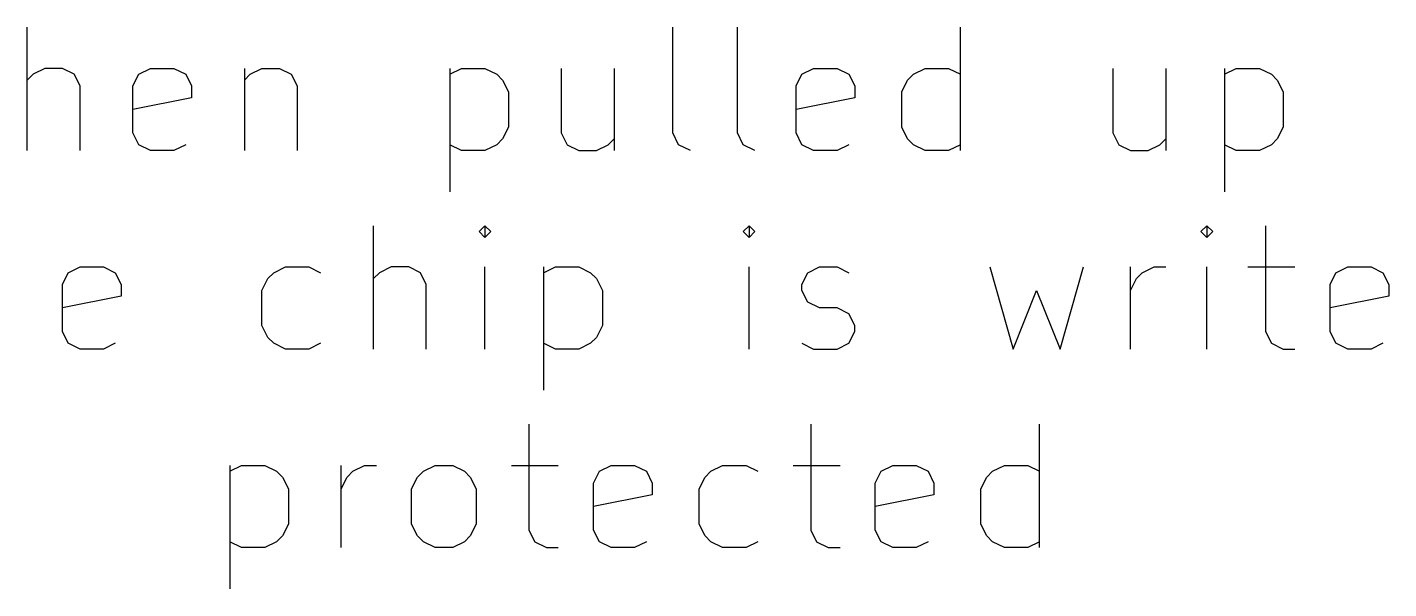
# Model space of a CAD drawing. Header units: millimetres. Extents: x 10 to 287, y -200 to -10.
# Drawn here: x 87.72 to 101.75, y -107.95 to -102.17 of the extents above; entities that cross this region are included whole.
import ezdxf

# ---------------------------------------------------------------- set-up
doc = ezdxf.new("R2010")
doc.units = ezdxf.units.MM
doc.layers.add('LIGHTBLUE', color=172, linetype='CONTINUOUS')

msp = doc.modelspace()

# ---------------------------------------------------------------- linework, layer by layer
at = {"layer": 'LIGHTBLUE', "linetype": 'CONTINUOUS'}
for p, q in [((87.7209, -103.4406), (87.7209, -102.1706)), ((94.3731, -103.2592), (94.3731, -102.1706)), ((95.0383, -103.2592), (95.0383, -102.1706)), ((97.3364, -103.4406), (97.3364, -102.1706)), ((87.7814, -102.6544), (87.7209, -102.7149)), ((87.9024, -102.594), (87.7814, -102.6544)), ((88.0838, -102.594), (87.9024, -102.594)), ((88.2047, -102.6544), (88.0838, -102.594)), ((88.2652, -102.7754), (88.2047, -102.6544)), ((88.8095, -102.7754), (88.8699, -102.6544)), ((88.8699, -102.6544), (88.9909, -102.594)), ((88.9909, -102.594), (89.2328, -102.594)), ((89.2328, -102.594), (89.3537, -102.6544)), ((89.3537, -102.6544), (89.4142, -102.7754)), ((89.9585, -102.594), (89.9585, -103.4406)), ((89.9585, -102.7149), (90.019, -102.6544)), ((90.019, -102.6544), (90.14, -102.594)), ((90.14, -102.594), (90.3214, -102.594)), ((90.3214, -102.594), (90.4423, -102.6544)), ((90.4423, -102.6544), (90.5028, -102.7754)), ((92.0751, -102.594), (92.0751, -103.864)), ((92.0751, -102.6544), (92.1961, -102.594)), ((92.1961, -102.594), (92.438, -102.594)), ((92.438, -102.594), (92.5589, -102.6544)), ((92.5589, -102.6544), (92.6194, -102.7149)), ((93.2241, -102.594), (93.2241, -103.2592)), ((93.7684, -102.594), (93.7684, -103.4406)), ((95.6431, -102.7754), (95.7035, -102.6544)), ((95.7035, -102.6544), (95.8245, -102.594)), ((95.8245, -102.594), (96.0664, -102.594)), ((96.0664, -102.594), (96.1873, -102.6544)), ((96.1873, -102.6544), (96.2478, -102.7754)), ((96.7921, -102.7149), (96.8526, -102.6544)), ((96.8526, -102.6544), (96.9736, -102.594)), ((96.9736, -102.594), (97.2155, -102.594)), ((97.2155, -102.594), (97.3364, -102.6544)), ((98.9087, -102.594), (98.9087, -103.2592)), ((99.453, -102.594), (99.453, -103.4406)), ((100.0577, -102.594), (100.0577, -103.864)), ((100.0577, -102.6544), (100.1787, -102.594)), ((100.1787, -102.594), (100.4206, -102.594)), ((100.4206, -102.594), (100.5415, -102.6544)), ((100.5415, -102.6544), (100.602, -102.7149)), ((88.2652, -103.4406), (88.2652, -102.7754)), ((88.8095, -103.2592), (88.8095, -102.7754)), ((89.4142, -102.7754), (89.4142, -102.8963)), ((90.5028, -102.7754), (90.5028, -103.4406)), ((92.6194, -102.7149), (92.6799, -102.8359)), ((92.6799, -102.8359), (92.6799, -103.1987)), ((95.6431, -103.2592), (95.6431, -102.7754)), ((96.2478, -102.7754), (96.2478, -102.8963)), ((96.7317, -102.8359), (96.7921, -102.7149)), ((96.7317, -103.1987), (96.7317, -102.8359)), ((100.602, -102.7149), (100.6625, -102.8359)), ((100.6625, -102.8359), (100.6625, -103.1987)), ((89.4142, -102.8963), (88.8095, -103.0173)), ((96.2478, -102.8963), (95.6431, -103.0173)), ((88.8699, -103.3802), (88.8095, -103.2592)), ((92.6799, -103.1987), (92.6194, -103.3197)), ((93.2241, -103.2592), (93.2846, -103.3802)), ((94.4336, -103.3802), (94.3731, -103.2592)), ((95.0988, -103.3802), (95.0383, -103.2592)), ((95.7035, -103.3802), (95.6431, -103.2592)), ((96.7921, -103.3197), (96.7317, -103.1987)), ((98.9087, -103.2592), (98.9692, -103.3802)), ((100.6625, -103.1987), (100.602, -103.3197)), ((88.9909, -103.4406), (88.8699, -103.3802)), ((89.3537, -103.3802), (89.2328, -103.4406)), ((92.1961, -103.4406), (92.0751, -103.3802)), ((92.5589, -103.3802), (92.438, -103.4406)), ((92.6194, -103.3197), (92.5589, -103.3802)), ((93.2846, -103.3802), (93.4056, -103.4406)), ((93.587, -103.4406), (93.7079, -103.3802)), ((93.7079, -103.3802), (93.7684, -103.3197)), ((94.5546, -103.4406), (94.4336, -103.3802)), ((95.2198, -103.4406), (95.0988, -103.3802)), ((95.8245, -103.4406), (95.7035, -103.3802)), ((96.1873, -103.3802), (96.0664, -103.4406)), ((96.8526, -103.3802), (96.7921, -103.3197)), ((96.9736, -103.4406), (96.8526, -103.3802)), ((97.3364, -103.3802), (97.2155, -103.4406)), ((98.9692, -103.3802), (99.0902, -103.4406)), ((99.2716, -103.4406), (99.3925, -103.3802)), ((99.3925, -103.3802), (99.453, -103.3197)), ((100.1787, -103.4406), (100.0577, -103.3802)), ((100.5415, -103.3802), (100.4206, -103.4406)), ((100.602, -103.3197), (100.5415, -103.3802)), ((89.2328, -103.4406), (88.9909, -103.4406)), ((92.438, -103.4406), (92.1961, -103.4406)), ((93.4056, -103.4406), (93.587, -103.4406)), ((96.0664, -103.4406), (95.8245, -103.4406)), ((97.2155, -103.4406), (96.9736, -103.4406)), ((99.0902, -103.4406), (99.2716, -103.4406)), ((100.4206, -103.4406), (100.1787, -103.4406)), ((91.2887, -105.4852), (91.2887, -104.2152)), ((92.4377, -104.2152), (92.3773, -104.2757)), ((92.4982, -104.2757), (92.4377, -104.2152)), ((92.4377, -104.2152), (92.4377, -104.3362)), ((95.1591, -104.2152), (95.0987, -104.2757)), ((95.2196, -104.2757), (95.1591, -104.2152)), ((95.1591, -104.2152), (95.1591, -104.3362)), ((99.8763, -104.2152), (99.8159, -104.2757)), ((99.9368, -104.2757), (99.8763, -104.2152)), ((99.8763, -104.2152), (99.8763, -104.3362)), ((100.4811, -104.2152), (100.4811, -105.3038)), ((92.3773, -104.2757), (92.4377, -104.3362)), ((92.4377, -104.3362), (92.4982, -104.2757)), ((95.0987, -104.2757), (95.1591, -104.3362)), ((95.1591, -104.3362), (95.2196, -104.2757)), ((99.8159, -104.2757), (99.8763, -104.3362)), ((99.8763, -104.3362), (99.9368, -104.2757)), ((88.1439, -104.699), (88.2649, -104.6386)), ((88.2649, -104.6386), (88.5068, -104.6386)), ((88.5068, -104.6386), (88.6277, -104.699)), ((90.2606, -104.699), (90.3816, -104.6386)), ((90.3816, -104.6386), (90.6235, -104.6386)), ((90.6235, -104.6386), (90.7444, -104.699)), ((91.4702, -104.6386), (91.3492, -104.699)), ((91.6516, -104.6386), (91.4702, -104.6386)), ((91.7725, -104.699), (91.6516, -104.6386)), ((92.4377, -105.4852), (92.4377, -104.6386)), ((93.0425, -104.6386), (93.0425, -105.9086)), ((93.0425, -104.699), (93.1635, -104.6386)), ((93.1635, -104.6386), (93.4054, -104.6386)), ((93.4054, -104.6386), (93.5263, -104.699)), ((95.1591, -105.4852), (95.1591, -104.6386)), ((95.7639, -104.699), (95.8849, -104.6386)), ((95.8849, -104.6386), (96.0663, -104.6386)), ((96.0663, -104.6386), (96.1873, -104.699)), ((97.6387, -104.6386), (97.8806, -105.4852)), ((98.3644, -105.4852), (98.6063, -104.6386)), ((99.0901, -105.4852), (99.0901, -104.6386)), ((99.2111, -104.699), (99.332, -104.6386)), ((99.332, -104.6386), (99.453, -104.6386)), ((99.8763, -105.4852), (99.8763, -104.6386)), ((100.2997, -104.6386), (100.7835, -104.6386)), ((101.2068, -104.699), (101.3278, -104.6386)), ((101.3278, -104.6386), (101.5697, -104.6386)), ((101.5697, -104.6386), (101.6906, -104.699)), ((88.0835, -104.82), (88.1439, -104.699)), ((88.6277, -104.699), (88.6882, -104.82)), ((90.1397, -104.8805), (90.2001, -104.7595)), ((90.2001, -104.7595), (90.2606, -104.699)), ((91.3492, -104.699), (91.2887, -104.7595)), ((91.833, -104.82), (91.7725, -104.699)), ((93.5263, -104.699), (93.5868, -104.7595)), ((93.5868, -104.7595), (93.6473, -104.8805)), ((95.7035, -104.82), (95.7639, -104.699)), ((99.0901, -104.8805), (99.1506, -104.7595)), ((99.1506, -104.7595), (99.2111, -104.699)), ((101.1464, -104.82), (101.2068, -104.699)), ((101.6906, -104.699), (101.7511, -104.82)), ((88.0835, -105.3038), (88.0835, -104.82)), ((88.6882, -104.9409), (88.0835, -105.0619)), ((88.6882, -104.82), (88.6882, -104.9409)), ((90.1397, -105.2433), (90.1397, -104.8805)), ((91.833, -105.4852), (91.833, -104.82)), ((93.6473, -104.8805), (93.6473, -105.2433)), ((95.7035, -104.8805), (95.7035, -104.82)), ((95.7639, -105.0014), (95.7035, -104.8805)), ((97.8806, -105.4852), (98.1225, -104.8805)), ((98.1225, -104.8805), (98.3644, -105.4852)), ((101.1464, -105.3038), (101.1464, -104.82)), ((101.7511, -104.9409), (101.1464, -105.0619)), ((101.7511, -104.82), (101.7511, -104.9409)), ((95.8849, -105.0619), (95.7639, -105.0014)), ((96.0663, -105.0619), (95.8849, -105.0619)), ((96.1873, -105.1224), (96.0663, -105.0619)), ((96.2477, -105.2433), (96.1873, -105.1224)), ((88.1439, -105.4248), (88.0835, -105.3038)), ((90.2001, -105.3643), (90.1397, -105.2433)), ((90.2606, -105.4248), (90.2001, -105.3643)), ((93.5868, -105.3643), (93.5263, -105.4248)), ((93.6473, -105.2433), (93.5868, -105.3643)), ((96.1873, -105.4248), (96.2477, -105.3038)), ((96.2477, -105.3038), (96.2477, -105.2433)), ((100.4811, -105.3038), (100.5416, -105.4248)), ((101.2068, -105.4248), (101.1464, -105.3038)), ((88.2649, -105.4852), (88.1439, -105.4248)), ((88.5068, -105.4852), (88.2649, -105.4852)), ((88.6277, -105.4248), (88.5068, -105.4852)), ((90.3816, -105.4852), (90.2606, -105.4248)), ((90.6235, -105.4852), (90.3816, -105.4852)), ((90.7444, -105.4248), (90.6235, -105.4852)), ((93.1635, -105.4852), (93.0425, -105.4248)), ((93.4054, -105.4852), (93.1635, -105.4852)), ((93.5263, -105.4248), (93.4054, -105.4852)), ((95.7035, -105.4248), (95.8244, -105.4852)), ((95.8244, -105.4852), (96.0663, -105.4852)), ((96.0663, -105.4852), (96.1873, -105.4248)), ((100.5416, -105.4248), (100.6626, -105.4852)), ((100.6626, -105.4852), (100.7835, -105.4852)), ((101.3278, -105.4852), (101.2068, -105.4248)), ((101.5697, -105.4852), (101.3278, -105.4852)), ((101.6906, -105.4248), (101.5697, -105.4852)), ((92.8913, -106.2598), (92.8913, -107.3484)), ((95.7942, -106.2598), (95.7942, -107.3484)), ((98.1528, -107.5298), (98.1528, -106.2598)), ((89.8071, -106.6832), (89.8071, -107.9532)), ((89.8071, -106.7436), (89.9281, -106.6832)), ((89.9281, -106.6832), (90.17, -106.6832)), ((90.17, -106.6832), (90.2909, -106.7436)), ((90.2909, -106.7436), (90.3514, -106.8041)), ((90.9561, -107.5298), (90.9561, -106.6832)), ((91.0166, -106.8041), (91.0771, -106.7436)), ((91.0771, -106.7436), (91.198, -106.6832)), ((91.198, -106.6832), (91.319, -106.6832)), ((91.7423, -106.8041), (91.8028, -106.7436)), ((91.8028, -106.7436), (91.9238, -106.6832)), ((91.9238, -106.6832), (92.1052, -106.6832)), ((92.1052, -106.6832), (92.2261, -106.7436)), ((92.2261, -106.7436), (92.2866, -106.8041)), ((92.7099, -106.6832), (93.1937, -106.6832)), ((93.5566, -106.8646), (93.617, -106.7436)), ((93.617, -106.7436), (93.738, -106.6832)), ((93.738, -106.6832), (93.9799, -106.6832)), ((93.9799, -106.6832), (94.1008, -106.7436)), ((94.1008, -106.7436), (94.1613, -106.8646)), ((94.7056, -106.8041), (94.7661, -106.7436)), ((94.7661, -106.7436), (94.8871, -106.6832)), ((94.8871, -106.6832), (95.129, -106.6832)), ((95.129, -106.6832), (95.2499, -106.7436)), ((95.6128, -106.6832), (96.0966, -106.6832)), ((96.4595, -106.8646), (96.5199, -106.7436)), ((96.5199, -106.7436), (96.6409, -106.6832)), ((96.6409, -106.6832), (96.8828, -106.6832)), ((96.8828, -106.6832), (97.0037, -106.7436)), ((97.0037, -106.7436), (97.0642, -106.8646)), ((97.6085, -106.8041), (97.669, -106.7436)), ((97.669, -106.7436), (97.79, -106.6832)), ((97.79, -106.6832), (98.0319, -106.6832)), ((98.0319, -106.6832), (98.1528, -106.7436)), ((90.3514, -106.8041), (90.4119, -106.9251)), ((90.9561, -106.9251), (91.0166, -106.8041)), ((91.6819, -106.9251), (91.7423, -106.8041)), ((92.2866, -106.8041), (92.3471, -106.9251)), ((93.5566, -107.3484), (93.5566, -106.8646)), ((94.1613, -106.8646), (94.1613, -106.9855)), ((94.6452, -106.9251), (94.7056, -106.8041)), ((96.4595, -107.3484), (96.4595, -106.8646)), ((97.0642, -106.8646), (97.0642, -106.9855)), ((97.5481, -106.9251), (97.6085, -106.8041)), ((90.4119, -106.9251), (90.4119, -107.2879)), ((91.6819, -107.2879), (91.6819, -106.9251)), ((92.3471, -106.9251), (92.3471, -107.2879)), ((94.1613, -106.9855), (93.5566, -107.1065)), ((94.6452, -107.2879), (94.6452, -106.9251)), ((97.0642, -106.9855), (96.4595, -107.1065)), ((97.5481, -107.2879), (97.5481, -106.9251)), ((90.4119, -107.2879), (90.3514, -107.4089)), ((91.7423, -107.4089), (91.6819, -107.2879)), ((92.3471, -107.2879), (92.2866, -107.4089)), ((94.7056, -107.4089), (94.6452, -107.2879)), ((97.6085, -107.4089), (97.5481, -107.2879)), ((89.9281, -107.5298), (89.8071, -107.4694)), ((90.2909, -107.4694), (90.17, -107.5298)), ((90.3514, -107.4089), (90.2909, -107.4694)), ((91.8028, -107.4694), (91.7423, -107.4089)), ((91.9238, -107.5298), (91.8028, -107.4694)), ((92.2261, -107.4694), (92.1052, -107.5298)), ((92.2866, -107.4089), (92.2261, -107.4694)), ((92.8913, -107.3484), (92.9518, -107.4694)), ((92.9518, -107.4694), (93.0728, -107.5298)), ((93.617, -107.4694), (93.5566, -107.3484)), ((93.738, -107.5298), (93.617, -107.4694)), ((94.1008, -107.4694), (93.9799, -107.5298)), ((94.7661, -107.4694), (94.7056, -107.4089)), ((94.8871, -107.5298), (94.7661, -107.4694)), ((95.2499, -107.4694), (95.129, -107.5298)), ((95.7942, -107.3484), (95.8547, -107.4694)), ((95.8547, -107.4694), (95.9757, -107.5298)), ((96.5199, -107.4694), (96.4595, -107.3484)), ((96.6409, -107.5298), (96.5199, -107.4694)), ((97.0037, -107.4694), (96.8828, -107.5298)), ((97.669, -107.4694), (97.6085, -107.4089)), ((97.79, -107.5298), (97.669, -107.4694)), ((98.1528, -107.4694), (98.0319, -107.5298)), ((90.17, -107.5298), (89.9281, -107.5298)), ((92.1052, -107.5298), (91.9238, -107.5298)), ((93.0728, -107.5298), (93.1937, -107.5298)), ((93.9799, -107.5298), (93.738, -107.5298)), ((95.129, -107.5298), (94.8871, -107.5298)), ((95.9757, -107.5298), (96.0966, -107.5298)), ((96.8828, -107.5298), (96.6409, -107.5298)), ((98.0319, -107.5298), (97.79, -107.5298))]:
    msp.add_line(p, q, dxfattribs=at)

doc.saveas('drawing.dxf')
